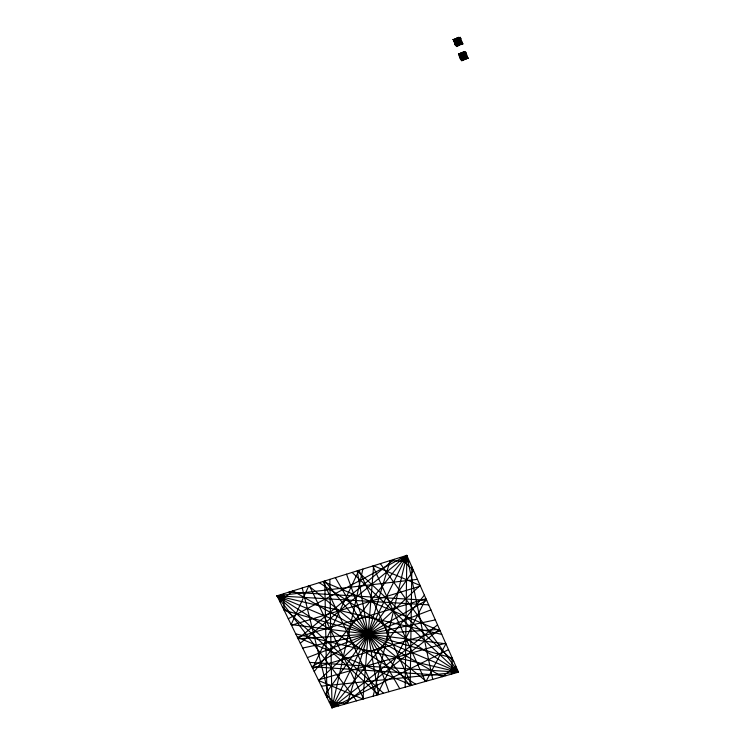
<?xml version="1.0" encoding="UTF-8"?>
<svg xmlns="http://www.w3.org/2000/svg" width="745" height="745" viewBox="0 0 745 745"><rect width="100%" height="100%" fill="white"/><g stroke="black" fill="none" stroke-linecap="round" stroke-linejoin="round"><path stroke-width="1.12" d="M405.196 687.141L406.807 555.407L277.019 595.814L332.009 707.75L458.464 672.148L406.807 555.407L288.287 618.76M411.873 566.852L410.188 685.735L324.783 580.942L326.981 697.506M457.058 46.292L457.281 37.883L462.757 43.89L455.353 45.361L461.714 41.022M462.049 44.188L462.105 42.083L453.239 39.587L456.471 46.544M462.291 60.624L462.524 52.28L467.981 58.24L460.596 59.693L466.947 55.4M467.264 58.538L467.329 56.452L458.501 53.966L461.704 60.867M451.731 674.039L452.224 658.04L284.124 610.276L283.556 593.784M463.427 60.149L459.805 57.523L460.783 53.007L467.981 58.24L460.038 58.157L465.821 52.308M448.499 649.64L332.009 707.75L362.871 569.087M373.161 696.165L406.807 555.407L300.3 643.205M312.602 668.237L358.969 570.298L411.864 685.27L297.385 637.273L425.963 598.701L376.896 695.113L323.088 581.472M302.228 587.963L332.009 707.75L406.807 555.407L432.724 679.393M461.015 39.103L456.666 38.144L454.115 41.981L462.757 43.89L458.762 37.25L460.019 45.045M314.222 671.534L406.807 555.407M329.839 579.368L332.009 707.75L424.389 595.153M460.587 37.911L454.785 43.815L462.757 43.89L455.53 38.619L454.552 43.173L458.194 45.818M462.487 43.145L461.034 44.616L453.239 39.587L460.363 37.287M467.711 57.505L466.258 58.957L458.501 53.966L465.597 51.694M279.971 601.82L292.822 590.897L442.251 676.711L455.884 666.319M394.179 559.337L298.13 638.782L439.559 629.423L343.669 704.463M332.009 707.75L437.548 624.887M453.975 41.58L460.857 38.666L458.222 37.474L455.148 44.802L457.784 45.994L455.148 38.787L457.113 44.16M454.534 43.117L461.416 40.202M459.227 55.95L466.1 53.063L463.474 51.88L460.391 59.144L463.017 60.317L460.401 53.174M459.786 57.467L466.649 54.581M307.387 657.63L430.917 609.894M291.481 625.241L420.394 586.129M312.583 668.218L440.23 630.941L323.06 581.482M318.339 679.924L445.631 643.149M302.666 648.029L435.341 619.905M462.263 42.521L457.821 37.65L457.598 46.069L453.239 39.587L460.792 38.479L454.99 44.374L461.453 44.439M467.488 56.89L463.064 52.048L462.831 60.401L458.501 53.966L466.025 52.876L460.242 58.715L466.677 58.79M356.585 700.831L277.019 595.814L417.405 579.359M321.393 686.145L458.464 672.148L380.369 563.639M409.582 561.674L390.156 560.594L347.421 703.41L329.262 702.153M288.976 592.089L426.643 600.246L311.866 666.756L446.171 675.603M383.507 693.25L277.019 595.814L428.692 604.865M309.734 662.407L458.464 672.148L352.106 572.439M453.239 39.587L461.444 40.286L459.32 45.343L453.239 39.587L462.757 43.89M458.501 53.966L466.677 54.664L464.545 59.684L458.501 53.966L467.981 58.24L464.005 51.656L465.243 59.386M466.249 53.491L461.909 52.532L459.367 56.341L467.981 58.24M415.691 684.189L277.019 595.814L441.757 634.405M295.728 633.893L458.464 672.148L319.233 582.674M277.019 595.814L458.464 672.148M338.379 705.953L325.36 694.21L413.484 570.502L399.888 557.558M282.402 606.775L378.581 694.638L357.218 570.847L453.742 661.476M335.38 577.645L399.758 688.678M309.473 585.71L363.653 698.838M372.873 565.967L425.432 681.442M456.611 38.163L459.237 45.38M461.853 52.56L464.47 59.712M346.518 574.181L388.909 691.732M373.627 565.734L362.945 699.043L318.646 680.548L420.096 585.449L373.627 565.734M308.747 585.933L291.155 624.599L445.92 643.801L426.159 681.237L308.747 585.933M354.713 644.984A19.323 16.455 13.8 0 0 386.72 639.424A19.323 16.455 13.8 0 0 363.094 617.726A19.323 16.455 13.8 0 0 354.713 644.984"/></g></svg>
